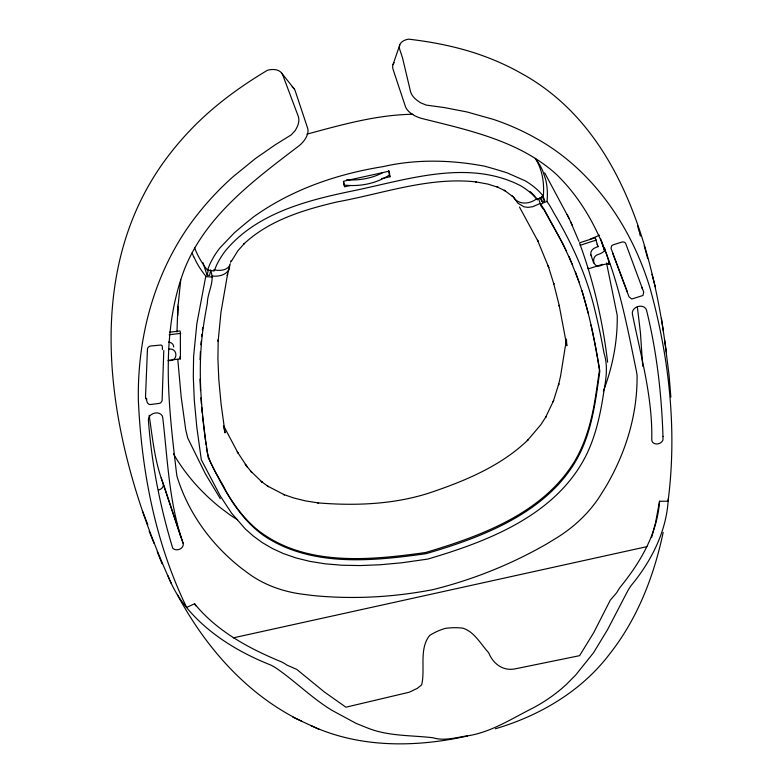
<?xml version="1.0" encoding="UTF-8"?>
<svg xmlns="http://www.w3.org/2000/svg" width="783" height="783" viewBox="0 0 783 783"><rect width="100%" height="100%" fill="white"/><g stroke="black" fill="none" stroke-linecap="round" stroke-linejoin="round"><path stroke-width="1.17" d="M176.968 331.972L177.966 304.489M177.761 315.618L178.142 306.173M200.066 359.622L200.409 351.518M566.461 339.607L566.823 345.783L559.16 305.292L559.444 306.456L553.61 283.192L553.884 284.18L548.149 265.74L548.805 267.649L537.51 240.215L538.087 241.428L519.472 207.015M162.502 349.512L162.228 345.851L161.092 345.029L150.757 345.988A3.445 2.74 -18.4 0 0 147.458 349.042L145.511 396.991L147.458 402.961L149.142 404.39L150.522 404.517L159.233 403.411L160.642 402.922L162.11 400.749L163.794 350.549M178.27 303.921L180.736 279.874M169.48 332.237L179.914 330.964L180.344 331.943L180.433 358.859L168.335 360.327M200.839 344.784L201.153 341.222M668.281 498.791C666.754 531.109 651.368 561.117 631.039 585.674A27.748 8.368 -67.2 0 0 627.584 591.165L607.637 629.512L593.553 652.709L575.769 674.936L566.393 684.42C556.184 693.807 544.782 701.822 532.489 708.253C510.516 719.274 489.571 733.309 464.476 736.294C454.111 738.056 443.393 740.972 432.999 737.743C411.241 735.208 388.799 736.343 368 728.18L356.099 723.384L332.061 710.387C312.192 698.338 295.768 681.719 276.781 668.535A27.748 11.686 40.2 0 0 270.879 665.1C238.208 652.131 206.966 633.222 184.857 605.406A304.068 182.997 -29.3 0 1 168.051 575.838M663.328 331.052C647.991 233.461 613.755 123.871 521.145 73.279A286.353 227.178 -18.4 0 0 477.043 53.724C454.845 46.324 431.776 41.851 408.55 39.15A23.402 12.185 18.9 0 0 399.849 49.789L402.501 57.756L410.498 91.454A18.332 11.177 22.1 0 0 417.29 100.527L420.579 102.798L426.206 105.088L444.255 107.565L466.981 111.949L493.163 119.319A278.513 220.963 -18.4 0 1 536.061 138.337C592.662 169.715 631.235 226.463 649.841 287.488C669.064 356.617 677.344 429.808 668.056 501.228L659.54 501.237C657.387 533.556 640.308 562.527 620.253 587.093A27.748 8.368 -67.2 0 0 616.798 592.584L610.251 600.218L593.729 632.644L579.577 655.674L515.586 668.77C503.273 671.491 493.202 664.004 488.651 652.709C480.723 644.174 474.557 631.93 462.959 628.181A43.319 26.152 -9 0 0 445.302 628.397L444.95 628.475A43.319 26.152 -9 0 0 429.564 635.542C418.817 649.176 425.472 669.23 421.655 684.871L417.31 688.355L409.303 692.211L345.929 707.196L324.446 692.035L296.728 669.367L287.263 665.256A27.748 11.686 40.2 0 0 281.361 661.831C249.063 648.51 216.969 631.333 194.585 603.781L186.638 607.402C155.445 543.118 141.508 471.317 138.366 400.299C137.162 333.392 156.541 265.173 198.941 212.682A278.513 220.963 -18.4 0 1 233.148 176.664L255.307 158.636L275.166 144.855L291.247 134.852L295.318 130.428L297.1 127.032A18.332 12.342 -40.4 0 0 298.215 116.217L282.966 75.569A23.402 13.683 -38.5 0 0 267.453 70.264C246.459 82.783 226.326 96.818 208.024 113.055A286.353 227.178 -18.4 0 0 172.857 150.091C72.75 274.285 110.814 450.597 171.271 583.443M201.603 336.543L201.857 334.312M230.642 262.295L230.819 260.808M229.703 265.231C229.781 274.285 219.338 277.094 212.154 275.939M202.376 329.858L202.67 327.744M566.5 339.108L560.608 375.83L558.465 385.256L558.817 383.758L553.15 401.816L553.659 400.485L545.516 417.525L546.162 416.448L540.867 424.689L527.321 440.604L527.948 439.987C501.169 465.787 466.061 480.478 431.364 492.292C395.033 504.458 355.678 506.014 317.712 502.862L318.564 502.98L305.429 500.875L293.762 497.988L283.397 494.406L284.532 494.876L267.228 485.9L268.452 486.674L261.15 481.359L262.325 482.348L250.834 471.268L251.842 472.511L245.294 464.358L247.222 466.932L237.239 451.732L238.032 453.063L223.625 425.795M659.54 501.237L655.567 522.653L651.622 537.53M663.172 532.401C654.02 575.867 637.558 618.619 609.84 653.727C581.691 691.086 539.702 715.75 495.267 728.787M210.784 270.184L209.57 275.362L207.113 275.244L208.366 269.91M210.284 270.086C215.687 280.706 207.387 292.118 207.348 303.236C205.117 315.03 203.091 326.883 201.857 338.833C197.864 378.463 202.141 418.376 208.17 457.575C222.949 487.3 238.247 519.188 267.081 537.823C314.218 567.107 373.119 561.049 425.502 553.757L426.51 553.532C488.406 535.552 559.874 507.433 584.754 442.278C593.465 419.512 596.372 395.161 599.837 371.191C595.55 343.943 589.942 316.851 581.828 290.454M229.096 268.589L227.266 275.567L227.608 274.089L220.982 312.182L218.134 341.368L218.193 339.753L217.919 358.702L218.8 379.393L221.1 404.155L225.054 432.872L223.38 425.981M207.417 270.135L210.001 263.9A93.383 74.082 -18.4 0 1 219.68 248.182L234 233.148A540.642 428.927 -18.4 0 1 253.261 217.106C291.442 189.652 336.759 174.041 382.956 166.652C416.135 158.988 451.047 159.859 484.364 166.143A540.642 428.927 -18.4 0 1 507.227 172.886L525.178 180.804A93.383 74.082 -18.4 0 1 538.998 191.336L543.324 196.053L537.295 199.714L533.389 195.456A86.247 68.424 -18.4 0 0 520.617 185.728C467.285 158.254 405.193 180.374 350.618 191.346C305.527 200.712 256.041 213.798 225.426 250.824A86.247 68.424 -18.4 0 0 216.49 265.349L214.141 270.987L207.417 270.135A141.85 73.954 18.8 0 1 194.654 247.898M392.997 64.666L399.751 44.983M230.31 263.734C228.352 270.771 219.641 271.006 213.749 269.812M231.484 261.121L237.856 250.824L244.521 243.337L243.904 243.953C269.283 220.092 303.941 209.746 337.072 201.926C383.004 193.607 428.947 176.606 476.318 181.94L475.477 181.822L487.926 184.093L498.242 187.382L497.097 186.902L505.456 190.974L504.272 190.22L512.777 196.602L511.681 195.456M601.491 241.213L604.584 250.746L603.076 252.057A17.187 16.6 -19.4 0 1 598.32 254.436C590.274 256.481 593.328 269.685 601.716 265.153A17.187 8.593 -18.1 0 1 606.835 263.93L608.655 263.607L608.92 264.488L608.528 263.479M388.711 170.577L389.415 175.03C376.104 183.633 359.612 186.902 343.943 185.052M536.482 198.001L536.913 198.539C530.101 204.206 518.512 205.391 513.305 197.022M589.619 239.539L592.839 237.954A17.187 8.593 -18.1 0 0 597.713 235.957L599.396 235.154M539.79 197.825L542.394 201.965L544.645 200.8L543.108 196.171M566.246 250.863C559.561 236.975 551.477 223.84 544.312 210.196C538.773 204.02 539.898 204.392 546.906 201.407C549.509 205.029 551.77 208.855 553.777 212.839C572.177 243.63 587.142 276.605 595.246 311.673C598.662 325.415 601.52 339.303 604.045 353.241C608.117 366.033 606.14 378.894 603.81 391.754C600.669 412.895 596.215 434.095 587.035 453.523C557.496 514.588 488.827 541.131 427.753 559.082L402.051 562.752L380.176 564.758L360.131 565.561L341.789 565.228L325.062 563.809L309.843 561.362L296.043 557.946L283.573 553.64L272.347 548.491L262.285 542.599L253.291 536.042L245.255 528.907L231.611 513.227L220.424 496.216L201.319 459.787L196.827 427.342L194.282 400.103L193.303 376.731L193.597 356.617L196.846 323.722L205.704 276.653L212.575 276.996M382.965 172.554C371.886 178.485 358.966 180.619 346.487 179.796M597.175 244.247L598.046 246.616L595.98 247.389A7.086 5.628 -18.4 0 0 591.605 256.247M597.977 246.645L595.207 237.768L579.459 242.847C593.631 281.263 602.822 321.607 607.618 362.216M580.193 245.265L596 240.166L595.207 237.768M602.46 264.341L588.297 268.912L588.013 267.903M306.897 134.147C341.515 124.84 376.731 114.749 412.817 114.259M350.667 185.434L344.52 186.785L343.639 181.225L389.112 171.193L389.993 176.762L381.478 178.632M233.285 637.861L646.964 546.632M467.382 736.02C415.763 747.569 359.368 748.156 310.597 725.42M169.138 334.772L180.775 333.352M169.04 349.11C177.966 347.897 178.318 361.423 169.148 360.552A17.187 8.721 -12.1 0 0 168.1 360.699M177.408 594.806C205.704 647.629 247.604 695.412 302.326 721.544M292.813 717.13L319.21 729.413M145.892 398.263L147.018 399.076M535.092 196.513L532.998 194.282A86.247 68.424 -18.4 0 0 529.934 191.473M281.763 73.24L294.075 88.714M220.307 498.673L205.479 474.028L187.754 438.108L185.757 429.955L181.176 396.873L177.78 359.28M541.846 196.367L544.645 200.8M194.585 603.781L195.721 605.817M544.665 172.808L568.987 218.291M513.266 196.709L517.876 203.179L523.993 206.82L527.987 207.368L532.655 206.722L540.201 203.482L543.921 209.022L562.634 243.249L572.696 265.192M570.533 221.609L578.921 241.34M567.215 214.522L572.314 225.387M180.433 358.859L179.689 356.96M569.084 256.589L579.077 282.037M149.162 531.207L153.997 543.343M157.226 551.672L162.052 563.78M142.428 510.966L147.801 524.61M612.56 252.929L629.013 296.826L631.773 299.018L642.951 295.475L643.734 292.167L625.715 243.562A3.445 2.74 -18.4 0 0 621.702 242.123L613.197 244.815L611.768 245.637L610.994 248.221L627.447 292.118M192.119 252.85L193.607 256.834M149.132 415.264C152.636 438.186 154.643 461.716 163.226 483.483L183.056 543.089A5.843 4.639 -18.4 0 1 179.904 549.089A5.843 4.639 -18.4 0 1 172.691 548.11C160.045 506.454 151.569 463.37 148.388 419.933A7.321 5.814 -18.4 0 1 155.151 413.003A7.321 5.814 -18.4 0 1 162.737 417.603C167.67 459.562 168.981 502.892 183.056 543.089M575.505 272.083L582.219 291.628L588.376 313.601M608.46 261.307L609.673 264.253L605.856 252.048M600.502 238.492L604.584 250.746M590.93 254.925L593.612 262.99M541.239 198.481L542.394 201.965M538.675 198.892L540.593 204.647M536.913 198.539L537.295 199.714M389.415 175.03L389.993 176.762M202.875 262.491L207.113 275.244M161.19 478.002L181.02 537.608M604.584 248.103L605.553 251.089M637.499 225.494L639.134 231.533M639.437 232.659L640.357 236.035M651.965 274.285L655.361 286.872M644.223 245.725L647.629 258.341M606.541 262.971L617.239 315.451A282.448 224.085 -18.4 0 1 603.38 391.109M590.969 324.984C594.277 339.9 597.028 354.934 599.455 370.016C597.967 380.323 596.538 390.629 594.826 400.896C591.322 421.597 585.684 442.219 575.094 460.502C543.529 513.031 481.917 535.68 426.118 552.358L425.12 552.583C369.791 560.295 305.321 566.814 258.136 530.404C245.128 519.814 234.871 506.307 226.424 491.91C219.377 477.209 208.141 463.575 206.399 447.034M343.424 181.715L343.766 183.946M664.591 339.939L669.034 374.783L670.865 397.118M205.528 441.172L206.046 444.685M661.429 318.231L666.48 352.712M637.352 307.034L640.416 332.491L642.706 366.297M205.352 440.007L202.435 415.46M202.19 413.121L201.662 407.238M200.898 397.803L201.368 403.705M200.497 390.6L200.047 379.129M642.168 287.459L642.197 288.8M168.502 342.044A7.086 5.628 -18.4 0 1 173.709 346.947M292.206 86.893A23.402 13.683 -38.5 0 1 295.269 91.043L307.621 128.148A18.332 10.717 -38.5 0 1 299.595 145.344C255.023 179.444 206.369 214.816 184.68 268.706C159.83 333.578 168.482 404.948 176.39 472.198L177.017 476.514A282.448 224.085 -18.4 0 0 240.821 567.792L246.097 571.707A127.355 101.036 -18.4 0 0 302.904 594.258L312.603 595.491A352.33 279.521 -18.4 0 0 432.93 589.628A352.33 279.521 -18.4 0 0 546.935 543.803L555.607 538.528A127.355 101.036 -18.4 0 0 601.706 493.28L605.425 487.378A282.448 224.085 -18.4 0 0 637.059 375.057L636.334 370.76C622.025 301.749 609.008 224.79 555.793 173.806C518.689 140.695 468.469 130.154 421.626 118.429A18.332 9.543 18.9 0 1 405.437 106.576L393.095 69.472A23.402 12.185 18.9 0 1 394.143 62.63M206.164 276.595A141.85 77.282 13.6 0 1 193.93 256.834M547.014 201.378A141.85 84.75 -32.2 0 0 545.575 179.19L542.883 171.262A141.85 84.73 -32.6 0 0 535.513 158.9M173.434 453.797A282.448 224.085 -18.4 0 0 221.002 508.187L226.267 512.111A127.355 101.036 -18.4 0 0 237.67 519.795M163.226 483.483A5.843 4.639 -18.4 0 1 158.773 489.972M535.308 158.342A141.85 82.969 -38.4 0 1 543.324 196.053M662.976 436.425L662.966 439.987A5.843 4.639 -18.4 0 1 656.536 443.971A5.843 4.639 -18.4 0 1 651.759 439.713C652.679 397.118 640.709 355.472 632.4 314.022A7.321 5.814 -18.4 0 1 638.057 306.496A7.321 5.814 -18.4 0 1 646.494 310.078C656.731 351.371 661.596 393.937 662.976 436.425"/></g></svg>
